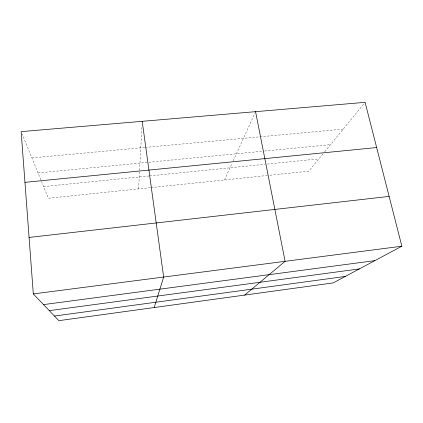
<?xml version="1.0" encoding="UTF-8"?>
<svg xmlns="http://www.w3.org/2000/svg" width="423" height="423" viewBox="0 0 423 423"><rect width="100%" height="100%" fill="white"/><g stroke="black" fill="none" stroke-linecap="round" stroke-linejoin="round"><path stroke-width="0.32" stroke-dasharray="2.12 1.59" d="M138.591 188.88L141.954 125.848M224.502 179.955L232.153 163.13M233.221 160.788L255.296 112.259M323.029 153.798L308.811 171.193L268.943 175.334M324.69 151.767L365.102 102.34M150.392 187.653L48.349 198.26L22.149 134.07M151.048 187.585L268.288 175.402M43.574 186.569L149.023 175.963M149.679 175.894L264.65 164.33M267.267 164.066L318.884 158.874M38.022 172.959L263.857 151.106M264.512 151.048L330.5 144.661M31.878 157.911L144.729 147.474M145.385 147.41L343.217 129.11"/><path stroke-width="0.63" d="M154.178 307.542L163.659 277.044L142.197 121.316M244.653 295.09L285.102 261.324L255.566 111.667M401.85 246.212L333.192 282.902L58.871 320.66L33.311 293.916L21.15 131.627L365.102 102.34L401.85 246.212L33.311 293.916M54.461 316.05L345.295 276.43M49.295 310.635L359.36 268.917M43.527 304.602L374.868 260.631M29.081 237.446L389.128 196.404M24.952 182.35L376.65 147.548"/></g></svg>
